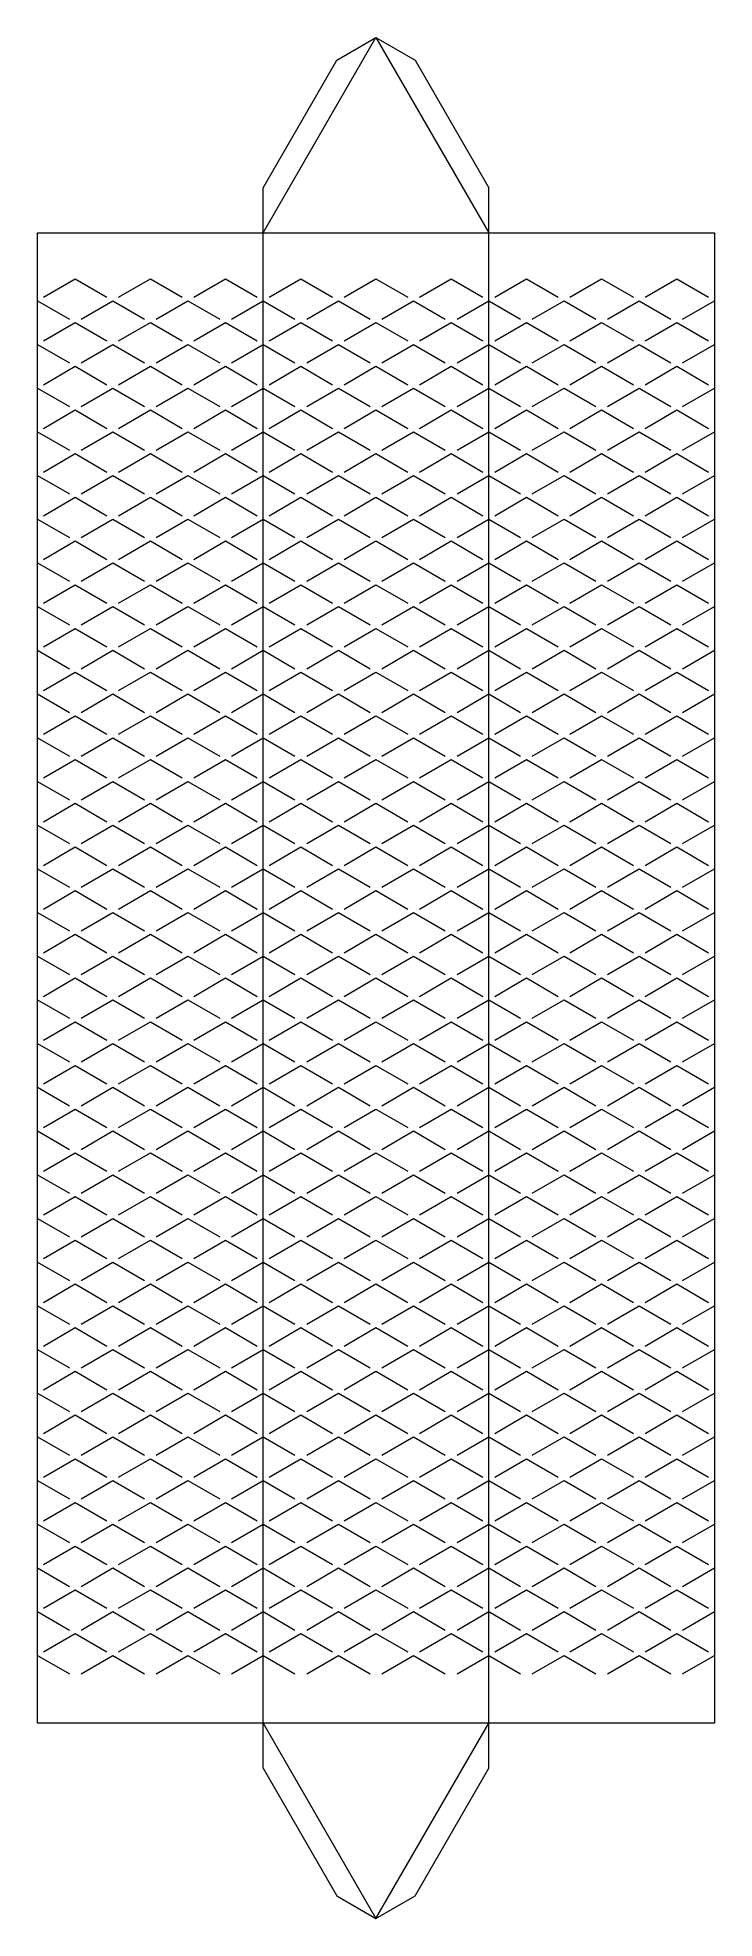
# Model space of a CAD drawing. Header units: metres. Extents: x 0 to 74, y 0 to 204.
import ezdxf

# ---------------------------------------------------------------- set-up
doc = ezdxf.new("R2010")
doc.units = ezdxf.units.M
doc.layers.add('TOP', color=1, linetype='Continuous', lineweight=0)

msp = doc.modelspace()

# ---------------------------------------------------------------- linework, layer by layer
at = {"layer": 'TOP'}
for p, q in [((24.5, 183.22), (36.75, 204.44)), ((32.51, 201.99), (36.75, 204.44)), ((36.75, 204.44), (40.99, 201.99)), ((36.75, 204.44), (49, 183.22)), ((24.5, 188.12), (32.51, 201.99)), ((40.99, 201.99), (49, 188.12)), ((24.5, 178.22), (24.5, 188.12)), ((49, 178.22), (49, 188.12)), ((24.5, 21.22), (24.5, 183.22)), ((49, 21.22), (49, 183.22)), ((0.64, 176.21), (4.08, 178.22)), ((4.08, 178.22), (7.53, 176.21)), ((8.8, 176.21), (12.25, 178.22)), ((12.25, 178.22), (15.7, 176.21)), ((16.97, 176.21), (20.42, 178.22)), ((20.42, 178.22), (23.86, 176.21)), ((25.14, 176.21), (28.58, 178.22)), ((28.58, 178.22), (32.03, 176.21)), ((33.3, 176.21), (36.75, 178.22)), ((36.75, 178.22), (40.2, 176.21)), ((41.47, 176.21), (44.92, 178.22)), ((44.92, 178.22), (48.36, 176.21)), ((49.64, 176.21), (53.08, 178.22)), ((53.08, 178.22), (56.53, 176.21)), ((57.8, 176.21), (61.25, 178.22)), ((61.25, 178.22), (64.7, 176.21)), ((65.97, 176.21), (69.42, 178.22)), ((69.42, 178.22), (72.86, 176.21)), ((0, 175.84), (3.45, 173.84)), ((4.72, 173.84), (8.17, 175.84)), ((8.17, 175.84), (11.61, 173.84)), ((12.89, 173.84), (16.33, 175.84)), ((16.33, 175.84), (19.78, 173.84)), ((21.05, 173.84), (24.5, 175.84)), ((24.5, 175.84), (27.95, 173.84)), ((29.22, 173.84), (32.67, 175.84)), ((32.67, 175.84), (36.11, 173.84)), ((37.39, 173.84), (40.83, 175.84)), ((40.83, 175.84), (44.28, 173.84)), ((45.55, 173.84), (49, 175.84)), ((49, 175.84), (52.45, 173.84)), ((53.72, 173.84), (57.17, 175.84)), ((57.17, 175.84), (60.61, 173.84)), ((61.89, 173.84), (65.33, 175.84)), ((65.33, 175.84), (68.78, 173.84)), ((70.05, 173.84), (73.5, 175.84)), ((0.64, 171.46), (4.08, 173.47)), ((4.08, 173.47), (7.53, 171.46)), ((8.8, 171.46), (12.25, 173.47)), ((12.25, 173.47), (15.7, 171.46)), ((16.97, 171.46), (20.42, 173.47)), ((20.42, 173.47), (23.86, 171.46)), ((25.14, 171.46), (28.58, 173.47)), ((28.58, 173.47), (32.03, 171.46)), ((33.3, 171.46), (36.75, 173.47)), ((36.75, 173.47), (40.2, 171.46)), ((41.47, 171.46), (44.92, 173.47)), ((44.92, 173.47), (48.36, 171.46)), ((49.64, 171.46), (53.08, 173.47)), ((53.08, 173.47), (56.53, 171.46)), ((57.8, 171.46), (61.25, 173.47)), ((61.25, 173.47), (64.7, 171.46)), ((65.97, 171.46), (69.42, 173.47)), ((69.42, 173.47), (72.86, 171.46)), ((0, 171.09), (3.45, 169.09)), ((4.72, 169.09), (8.17, 171.09)), ((8.17, 171.09), (11.61, 169.09)), ((12.89, 169.09), (16.33, 171.09)), ((16.33, 171.09), (19.78, 169.09)), ((21.05, 169.09), (24.5, 171.09)), ((24.5, 171.09), (27.95, 169.09)), ((29.22, 169.09), (32.67, 171.09)), ((32.67, 171.09), (36.11, 169.09)), ((37.39, 169.09), (40.83, 171.09)), ((40.83, 171.09), (44.28, 169.09)), ((45.55, 169.09), (49, 171.09)), ((49, 171.09), (52.45, 169.09)), ((53.72, 169.09), (57.17, 171.09)), ((57.17, 171.09), (60.61, 169.09)), ((61.89, 169.09), (65.33, 171.09)), ((65.33, 171.09), (68.78, 169.09)), ((70.05, 169.09), (73.5, 171.09)), ((0.64, 166.71), (4.08, 168.72)), ((4.08, 168.72), (7.53, 166.71)), ((8.8, 166.71), (12.25, 168.72)), ((12.25, 168.72), (15.7, 166.71)), ((16.97, 166.71), (20.42, 168.72)), ((20.42, 168.72), (23.86, 166.71)), ((25.14, 166.71), (28.58, 168.72)), ((28.58, 168.72), (32.03, 166.71)), ((33.3, 166.71), (36.75, 168.72)), ((36.75, 168.72), (40.2, 166.71)), ((41.47, 166.71), (44.92, 168.72)), ((44.92, 168.72), (48.36, 166.71)), ((49.64, 166.71), (53.08, 168.72)), ((53.08, 168.72), (56.53, 166.71)), ((57.8, 166.71), (61.25, 168.72)), ((61.25, 168.72), (64.7, 166.71)), ((65.97, 166.71), (69.42, 168.72)), ((69.42, 168.72), (72.86, 166.71)), ((0, 166.34), (3.45, 164.34)), ((4.72, 164.34), (8.17, 166.34)), ((8.17, 166.34), (11.61, 164.34)), ((12.89, 164.34), (16.33, 166.34)), ((16.33, 166.34), (19.78, 164.34)), ((21.05, 164.34), (24.5, 166.34)), ((24.5, 166.34), (27.95, 164.34)), ((29.22, 164.34), (32.67, 166.34)), ((32.67, 166.34), (36.11, 164.34)), ((37.39, 164.34), (40.83, 166.34)), ((40.83, 166.34), (44.28, 164.34)), ((45.55, 164.34), (49, 166.34)), ((49, 166.34), (52.45, 164.34)), ((53.72, 164.34), (57.17, 166.34)), ((57.17, 166.34), (60.61, 164.34)), ((61.89, 164.34), (65.33, 166.34)), ((65.33, 166.34), (68.78, 164.34)), ((70.05, 164.34), (73.5, 166.34)), ((0.64, 161.96), (4.08, 163.97)), ((4.08, 163.97), (7.53, 161.96)), ((8.8, 161.96), (12.25, 163.97)), ((12.25, 163.97), (15.7, 161.96)), ((16.97, 161.96), (20.42, 163.97)), ((20.42, 163.97), (23.86, 161.96)), ((25.14, 161.96), (28.58, 163.97)), ((28.58, 163.97), (32.03, 161.96)), ((33.3, 161.96), (36.75, 163.97)), ((36.75, 163.97), (40.2, 161.96)), ((41.47, 161.96), (44.92, 163.97)), ((44.92, 163.97), (48.36, 161.96)), ((49.64, 161.96), (53.08, 163.97)), ((53.08, 163.97), (56.53, 161.96)), ((57.8, 161.96), (61.25, 163.97)), ((61.25, 163.97), (64.7, 161.96)), ((65.97, 161.96), (69.42, 163.97)), ((69.42, 163.97), (72.86, 161.96)), ((0, 161.59), (3.45, 159.59)), ((4.72, 159.59), (8.17, 161.59)), ((8.17, 161.59), (11.61, 159.59)), ((12.89, 159.59), (16.33, 161.59)), ((16.33, 161.59), (19.78, 159.59)), ((21.05, 159.59), (24.5, 161.59)), ((24.5, 161.59), (27.95, 159.59)), ((29.22, 159.59), (32.67, 161.59)), ((32.67, 161.59), (36.11, 159.59)), ((37.39, 159.59), (40.83, 161.59)), ((40.83, 161.59), (44.28, 159.59)), ((45.55, 159.59), (49, 161.59)), ((49, 161.59), (52.45, 159.59)), ((53.72, 159.59), (57.17, 161.59)), ((57.17, 161.59), (60.61, 159.59)), ((61.89, 159.59), (65.33, 161.59)), ((65.33, 161.59), (68.78, 159.59)), ((70.05, 159.59), (73.5, 161.59)), ((0.64, 157.21), (4.08, 159.22)), ((4.08, 159.22), (7.53, 157.21)), ((8.8, 157.21), (12.25, 159.22)), ((12.25, 159.22), (15.7, 157.21)), ((16.97, 157.21), (20.42, 159.22)), ((20.42, 159.22), (23.86, 157.21)), ((25.14, 157.21), (28.58, 159.22)), ((28.58, 159.22), (32.03, 157.21)), ((33.3, 157.21), (36.75, 159.22)), ((36.75, 159.22), (40.2, 157.21)), ((41.47, 157.21), (44.92, 159.22)), ((44.92, 159.22), (48.36, 157.21)), ((49.64, 157.21), (53.08, 159.22)), ((53.08, 159.22), (56.53, 157.21)), ((57.8, 157.21), (61.25, 159.22)), ((61.25, 159.22), (64.7, 157.21)), ((65.97, 157.21), (69.42, 159.22)), ((69.42, 159.22), (72.86, 157.21)), ((0, 156.84), (3.45, 154.84)), ((4.72, 154.84), (8.17, 156.84)), ((8.17, 156.84), (11.61, 154.84)), ((12.89, 154.84), (16.33, 156.84)), ((16.33, 156.84), (19.78, 154.84)), ((21.05, 154.84), (24.5, 156.84)), ((24.5, 156.84), (27.95, 154.84)), ((29.22, 154.84), (32.67, 156.84)), ((32.67, 156.84), (36.11, 154.84)), ((37.39, 154.84), (40.83, 156.84)), ((40.83, 156.84), (44.28, 154.84)), ((45.55, 154.84), (49, 156.84)), ((49, 156.84), (52.45, 154.84)), ((53.72, 154.84), (57.17, 156.84)), ((57.17, 156.84), (60.61, 154.84)), ((61.89, 154.84), (65.33, 156.84)), ((65.33, 156.84), (68.78, 154.84)), ((70.05, 154.84), (73.5, 156.84)), ((0.64, 152.46), (4.08, 154.47)), ((4.08, 154.47), (7.53, 152.46)), ((8.8, 152.46), (12.25, 154.47)), ((12.25, 154.47), (15.7, 152.46)), ((16.97, 152.46), (20.42, 154.47)), ((20.42, 154.47), (23.86, 152.46)), ((25.14, 152.46), (28.58, 154.47)), ((28.58, 154.47), (32.03, 152.46)), ((33.3, 152.46), (36.75, 154.47)), ((36.75, 154.47), (40.2, 152.46)), ((41.47, 152.46), (44.92, 154.47)), ((44.92, 154.47), (48.36, 152.46)), ((49.64, 152.46), (53.08, 154.47)), ((53.08, 154.47), (56.53, 152.46)), ((57.8, 152.46), (61.25, 154.47)), ((61.25, 154.47), (64.7, 152.46)), ((65.97, 152.46), (69.42, 154.47)), ((69.42, 154.47), (72.86, 152.46)), ((0, 152.09), (3.45, 150.09)), ((4.72, 150.09), (8.17, 152.09)), ((8.17, 152.09), (11.61, 150.09)), ((12.89, 150.09), (16.33, 152.09)), ((16.33, 152.09), (19.78, 150.09)), ((21.05, 150.09), (24.5, 152.09)), ((24.5, 152.09), (27.95, 150.09)), ((29.22, 150.09), (32.67, 152.09)), ((32.67, 152.09), (36.11, 150.09)), ((37.39, 150.09), (40.83, 152.09)), ((40.83, 152.09), (44.28, 150.09)), ((45.55, 150.09), (49, 152.09)), ((49, 152.09), (52.45, 150.09)), ((53.72, 150.09), (57.17, 152.09)), ((57.17, 152.09), (60.61, 150.09)), ((61.89, 150.09), (65.33, 152.09)), ((65.33, 152.09), (68.78, 150.09)), ((70.05, 150.09), (73.5, 152.09)), ((0.64, 147.71), (4.08, 149.72)), ((4.08, 149.72), (7.53, 147.71)), ((8.8, 147.71), (12.25, 149.72)), ((12.25, 149.72), (15.7, 147.71)), ((16.97, 147.71), (20.42, 149.72)), ((20.42, 149.72), (23.86, 147.71)), ((25.14, 147.71), (28.58, 149.72)), ((28.58, 149.72), (32.03, 147.71)), ((33.3, 147.71), (36.75, 149.72)), ((36.75, 149.72), (40.2, 147.71)), ((41.47, 147.71), (44.92, 149.72)), ((44.92, 149.72), (48.36, 147.71)), ((49.64, 147.71), (53.08, 149.72)), ((53.08, 149.72), (56.53, 147.71)), ((57.8, 147.71), (61.25, 149.72)), ((61.25, 149.72), (64.7, 147.71)), ((65.97, 147.71), (69.42, 149.72)), ((69.42, 149.72), (72.86, 147.71)), ((0, 147.34), (3.45, 145.34)), ((4.72, 145.34), (8.17, 147.34)), ((8.17, 147.34), (11.61, 145.34)), ((12.89, 145.34), (16.33, 147.34)), ((16.33, 147.34), (19.78, 145.34)), ((21.05, 145.34), (24.5, 147.34)), ((24.5, 147.34), (27.95, 145.34)), ((29.22, 145.34), (32.67, 147.34)), ((32.67, 147.34), (36.11, 145.34)), ((37.39, 145.34), (40.83, 147.34)), ((40.83, 147.34), (44.28, 145.34)), ((45.55, 145.34), (49, 147.34)), ((49, 147.34), (52.45, 145.34)), ((53.72, 145.34), (57.17, 147.34)), ((57.17, 147.34), (60.61, 145.34)), ((61.89, 145.34), (65.33, 147.34)), ((65.33, 147.34), (68.78, 145.34)), ((70.05, 145.34), (73.5, 147.34)), ((0.64, 142.96), (4.08, 144.97)), ((4.08, 144.97), (7.53, 142.96)), ((8.8, 142.96), (12.25, 144.97)), ((12.25, 144.97), (15.7, 142.96)), ((16.97, 142.96), (20.42, 144.97)), ((20.42, 144.97), (23.86, 142.96)), ((25.14, 142.96), (28.58, 144.97)), ((28.58, 144.97), (32.03, 142.96)), ((33.3, 142.96), (36.75, 144.97)), ((36.75, 144.97), (40.2, 142.96)), ((41.47, 142.96), (44.92, 144.97)), ((44.92, 144.97), (48.36, 142.96)), ((49.64, 142.96), (53.08, 144.97)), ((53.08, 144.97), (56.53, 142.96)), ((57.8, 142.96), (61.25, 144.97)), ((61.25, 144.97), (64.7, 142.96)), ((65.97, 142.96), (69.42, 144.97)), ((69.42, 144.97), (72.86, 142.96)), ((0, 142.59), (3.45, 140.59)), ((4.72, 140.59), (8.17, 142.59)), ((8.17, 142.59), (11.61, 140.59)), ((12.89, 140.59), (16.33, 142.59)), ((16.33, 142.59), (19.78, 140.59)), ((21.05, 140.59), (24.5, 142.59)), ((24.5, 142.59), (27.95, 140.59)), ((29.22, 140.59), (32.67, 142.59)), ((32.67, 142.59), (36.11, 140.59)), ((37.39, 140.59), (40.83, 142.59)), ((40.83, 142.59), (44.28, 140.59)), ((45.55, 140.59), (49, 142.59)), ((49, 142.59), (52.45, 140.59)), ((53.72, 140.59), (57.17, 142.59)), ((57.17, 142.59), (60.61, 140.59)), ((61.89, 140.59), (65.33, 142.59)), ((65.33, 142.59), (68.78, 140.59)), ((70.05, 140.59), (73.5, 142.59)), ((0.64, 138.21), (4.08, 140.22)), ((4.08, 140.22), (7.53, 138.21)), ((8.8, 138.21), (12.25, 140.22)), ((12.25, 140.22), (15.7, 138.21)), ((16.97, 138.21), (20.42, 140.22)), ((20.42, 140.22), (23.86, 138.21)), ((25.14, 138.21), (28.58, 140.22)), ((28.58, 140.22), (32.03, 138.21)), ((33.3, 138.21), (36.75, 140.22)), ((36.75, 140.22), (40.2, 138.21)), ((41.47, 138.21), (44.92, 140.22)), ((44.92, 140.22), (48.36, 138.21)), ((49.64, 138.21), (53.08, 140.22)), ((53.08, 140.22), (56.53, 138.21)), ((57.8, 138.21), (61.25, 140.22)), ((61.25, 140.22), (64.7, 138.21)), ((65.97, 138.21), (69.42, 140.22)), ((69.42, 140.22), (72.86, 138.21)), ((0, 137.84), (3.45, 135.84)), ((4.72, 135.84), (8.17, 137.84)), ((8.17, 137.84), (11.61, 135.84)), ((12.89, 135.84), (16.33, 137.84)), ((16.33, 137.84), (19.78, 135.84)), ((21.05, 135.84), (24.5, 137.84)), ((24.5, 137.84), (27.95, 135.84)), ((29.22, 135.84), (32.67, 137.84)), ((32.67, 137.84), (36.11, 135.84)), ((37.39, 135.84), (40.83, 137.84)), ((40.83, 137.84), (44.28, 135.84)), ((45.55, 135.84), (49, 137.84)), ((49, 137.84), (52.45, 135.84)), ((53.72, 135.84), (57.17, 137.84)), ((57.17, 137.84), (60.61, 135.84)), ((61.89, 135.84), (65.33, 137.84)), ((65.33, 137.84), (68.78, 135.84)), ((70.05, 135.84), (73.5, 137.84)), ((0.64, 133.46), (4.08, 135.47)), ((4.08, 135.47), (7.53, 133.46)), ((8.8, 133.46), (12.25, 135.47)), ((12.25, 135.47), (15.7, 133.46)), ((16.97, 133.46), (20.42, 135.47)), ((20.42, 135.47), (23.86, 133.46)), ((25.14, 133.46), (28.58, 135.47)), ((28.58, 135.47), (32.03, 133.46)), ((33.3, 133.46), (36.75, 135.47)), ((36.75, 135.47), (40.2, 133.46)), ((41.47, 133.46), (44.92, 135.47)), ((44.92, 135.47), (48.36, 133.46)), ((49.64, 133.46), (53.08, 135.47)), ((53.08, 135.47), (56.53, 133.46)), ((57.8, 133.46), (61.25, 135.47)), ((61.25, 135.47), (64.7, 133.46)), ((65.97, 133.46), (69.42, 135.47)), ((69.42, 135.47), (72.86, 133.46)), ((0, 133.09), (3.45, 131.09)), ((4.72, 131.09), (8.17, 133.09)), ((8.17, 133.09), (11.61, 131.09)), ((12.89, 131.09), (16.33, 133.09)), ((16.33, 133.09), (19.78, 131.09)), ((21.05, 131.09), (24.5, 133.09)), ((24.5, 133.09), (27.95, 131.09)), ((29.22, 131.09), (32.67, 133.09)), ((32.67, 133.09), (36.11, 131.09)), ((37.39, 131.09), (40.83, 133.09)), ((40.83, 133.09), (44.28, 131.09)), ((45.55, 131.09), (49, 133.09)), ((49, 133.09), (52.45, 131.09)), ((53.72, 131.09), (57.17, 133.09)), ((57.17, 133.09), (60.61, 131.09)), ((61.89, 131.09), (65.33, 133.09)), ((65.33, 133.09), (68.78, 131.09)), ((70.05, 131.09), (73.5, 133.09)), ((0.64, 128.71), (4.08, 130.72)), ((4.08, 130.72), (7.53, 128.71)), ((8.8, 128.71), (12.25, 130.72)), ((12.25, 130.72), (15.7, 128.71)), ((16.97, 128.71), (20.42, 130.72)), ((20.42, 130.72), (23.86, 128.71)), ((25.14, 128.71), (28.58, 130.72)), ((28.58, 130.72), (32.03, 128.71)), ((33.3, 128.71), (36.75, 130.72)), ((36.75, 130.72), (40.2, 128.71)), ((41.47, 128.71), (44.92, 130.72)), ((44.92, 130.72), (48.36, 128.71)), ((49.64, 128.71), (53.08, 130.72)), ((53.08, 130.72), (56.53, 128.71)), ((57.8, 128.71), (61.25, 130.72)), ((61.25, 130.72), (64.7, 128.71)), ((65.97, 128.71), (69.42, 130.72)), ((69.42, 130.72), (72.86, 128.71)), ((0, 128.34), (3.45, 126.34)), ((4.72, 126.34), (8.17, 128.34)), ((8.17, 128.34), (11.61, 126.34)), ((12.89, 126.34), (16.33, 128.34)), ((16.33, 128.34), (19.78, 126.34)), ((21.05, 126.34), (24.5, 128.34)), ((24.5, 128.34), (27.95, 126.34)), ((29.22, 126.34), (32.67, 128.34)), ((32.67, 128.34), (36.11, 126.34)), ((37.39, 126.34), (40.83, 128.34)), ((40.83, 128.34), (44.28, 126.34)), ((45.55, 126.34), (49, 128.34)), ((49, 128.34), (52.45, 126.34)), ((53.72, 126.34), (57.17, 128.34)), ((57.17, 128.34), (60.61, 126.34)), ((61.89, 126.34), (65.33, 128.34)), ((65.33, 128.34), (68.78, 126.34)), ((70.05, 126.34), (73.5, 128.34)), ((0.64, 123.96), (4.08, 125.97)), ((4.08, 125.97), (7.53, 123.96)), ((8.8, 123.96), (12.25, 125.97)), ((12.25, 125.97), (15.7, 123.96)), ((16.97, 123.96), (20.42, 125.97)), ((20.42, 125.97), (23.86, 123.96)), ((25.14, 123.96), (28.58, 125.97)), ((28.58, 125.97), (32.03, 123.96)), ((33.3, 123.96), (36.75, 125.97)), ((36.75, 125.97), (40.2, 123.96)), ((41.47, 123.96), (44.92, 125.97)), ((44.92, 125.97), (48.36, 123.96)), ((49.64, 123.96), (53.08, 125.97)), ((53.08, 125.97), (56.53, 123.96)), ((57.8, 123.96), (61.25, 125.97)), ((61.25, 125.97), (64.7, 123.96)), ((65.97, 123.96), (69.42, 125.97)), ((69.42, 125.97), (72.86, 123.96)), ((0, 123.59), (3.45, 121.59)), ((4.72, 121.59), (8.17, 123.59)), ((8.17, 123.59), (11.61, 121.59)), ((12.89, 121.59), (16.33, 123.59)), ((16.33, 123.59), (19.78, 121.59)), ((21.05, 121.59), (24.5, 123.59)), ((24.5, 123.59), (27.95, 121.59)), ((29.22, 121.59), (32.67, 123.59)), ((32.67, 123.59), (36.11, 121.59)), ((37.39, 121.59), (40.83, 123.59)), ((40.83, 123.59), (44.28, 121.59)), ((45.55, 121.59), (49, 123.59)), ((49, 123.59), (52.45, 121.59)), ((53.72, 121.59), (57.17, 123.59)), ((57.17, 123.59), (60.61, 121.59)), ((61.89, 121.59), (65.33, 123.59)), ((65.33, 123.59), (68.78, 121.59)), ((70.05, 121.59), (73.5, 123.59)), ((0.64, 119.21), (4.08, 121.22)), ((4.08, 121.22), (7.53, 119.21)), ((8.8, 119.21), (12.25, 121.22)), ((12.25, 121.22), (15.7, 119.21)), ((16.97, 119.21), (20.42, 121.22)), ((20.42, 121.22), (23.86, 119.21)), ((25.14, 119.21), (28.58, 121.22)), ((28.58, 121.22), (32.03, 119.21)), ((33.3, 119.21), (36.75, 121.22)), ((36.75, 121.22), (40.2, 119.21)), ((41.47, 119.21), (44.92, 121.22)), ((44.92, 121.22), (48.36, 119.21)), ((49.64, 119.21), (53.08, 121.22)), ((53.08, 121.22), (56.53, 119.21)), ((57.8, 119.21), (61.25, 121.22)), ((61.25, 121.22), (64.7, 119.21)), ((65.97, 119.21), (69.42, 121.22)), ((69.42, 121.22), (72.86, 119.21)), ((0, 118.84), (3.45, 116.84)), ((4.72, 116.84), (8.17, 118.84)), ((8.17, 118.84), (11.61, 116.84)), ((12.89, 116.84), (16.33, 118.84)), ((16.33, 118.84), (19.78, 116.84)), ((21.05, 116.84), (24.5, 118.84)), ((24.5, 118.84), (27.95, 116.84)), ((29.22, 116.84), (32.67, 118.84)), ((32.67, 118.84), (36.11, 116.84)), ((37.39, 116.84), (40.83, 118.84)), ((40.83, 118.84), (44.28, 116.84)), ((45.55, 116.84), (49, 118.84)), ((49, 118.84), (52.45, 116.84)), ((53.72, 116.84), (57.17, 118.84)), ((57.17, 118.84), (60.61, 116.84)), ((61.89, 116.84), (65.33, 118.84)), ((65.33, 118.84), (68.78, 116.84)), ((70.05, 116.84), (73.5, 118.84)), ((0.64, 114.46), (4.08, 116.47)), ((4.08, 116.47), (7.53, 114.46)), ((8.8, 114.46), (12.25, 116.47)), ((12.25, 116.47), (15.7, 114.46)), ((16.97, 114.46), (20.42, 116.47)), ((20.42, 116.47), (23.86, 114.46)), ((25.14, 114.46), (28.58, 116.47)), ((28.58, 116.47), (32.03, 114.46)), ((33.3, 114.46), (36.75, 116.47)), ((36.75, 116.47), (40.2, 114.46)), ((41.47, 114.46), (44.92, 116.47)), ((44.92, 116.47), (48.36, 114.46)), ((49.64, 114.46), (53.08, 116.47)), ((53.08, 116.47), (56.53, 114.46)), ((57.8, 114.46), (61.25, 116.47)), ((61.25, 116.47), (64.7, 114.46)), ((65.97, 114.46), (69.42, 116.47)), ((69.42, 116.47), (72.86, 114.46)), ((0, 114.09), (3.45, 112.09)), ((4.72, 112.09), (8.17, 114.09)), ((8.17, 114.09), (11.61, 112.09)), ((12.89, 112.09), (16.33, 114.09)), ((16.33, 114.09), (19.78, 112.09)), ((21.05, 112.09), (24.5, 114.09)), ((24.5, 114.09), (27.95, 112.09)), ((29.22, 112.09), (32.67, 114.09)), ((32.67, 114.09), (36.11, 112.09)), ((37.39, 112.09), (40.83, 114.09)), ((40.83, 114.09), (44.28, 112.09)), ((45.55, 112.09), (49, 114.09)), ((49, 114.09), (52.45, 112.09)), ((53.72, 112.09), (57.17, 114.09)), ((57.17, 114.09), (60.61, 112.09)), ((61.89, 112.09), (65.33, 114.09)), ((65.33, 114.09), (68.78, 112.09)), ((70.05, 112.09), (73.5, 114.09)), ((0.64, 109.71), (4.08, 111.72)), ((4.08, 111.72), (7.53, 109.71)), ((8.8, 109.71), (12.25, 111.72)), ((12.25, 111.72), (15.7, 109.71)), ((16.97, 109.71), (20.42, 111.72)), ((20.42, 111.72), (23.86, 109.71)), ((25.14, 109.71), (28.58, 111.72)), ((28.58, 111.72), (32.03, 109.71)), ((33.3, 109.71), (36.75, 111.72)), ((36.75, 111.72), (40.2, 109.71)), ((41.47, 109.71), (44.92, 111.72)), ((44.92, 111.72), (48.36, 109.71)), ((49.64, 109.71), (53.08, 111.72)), ((53.08, 111.72), (56.53, 109.71)), ((57.8, 109.71), (61.25, 111.72)), ((61.25, 111.72), (64.7, 109.71)), ((65.97, 109.71), (69.42, 111.72)), ((69.42, 111.72), (72.86, 109.71)), ((0, 109.34), (3.45, 107.34)), ((4.72, 107.34), (8.17, 109.34)), ((8.17, 109.34), (11.61, 107.34)), ((12.89, 107.34), (16.33, 109.34)), ((16.33, 109.34), (19.78, 107.34)), ((21.05, 107.34), (24.5, 109.34)), ((24.5, 109.34), (27.95, 107.34)), ((29.22, 107.34), (32.67, 109.34)), ((32.67, 109.34), (36.11, 107.34)), ((37.39, 107.34), (40.83, 109.34)), ((40.83, 109.34), (44.28, 107.34)), ((45.55, 107.34), (49, 109.34)), ((49, 109.34), (52.45, 107.34)), ((53.72, 107.34), (57.17, 109.34)), ((57.17, 109.34), (60.61, 107.34)), ((61.89, 107.34), (65.33, 109.34)), ((65.33, 109.34), (68.78, 107.34)), ((70.05, 107.34), (73.5, 109.34)), ((0.64, 104.96), (4.08, 106.97)), ((4.08, 106.97), (7.53, 104.96)), ((8.8, 104.96), (12.25, 106.97)), ((12.25, 106.97), (15.7, 104.96)), ((16.97, 104.96), (20.42, 106.97)), ((20.42, 106.97), (23.86, 104.96)), ((25.14, 104.96), (28.58, 106.97)), ((28.58, 106.97), (32.03, 104.96)), ((33.3, 104.96), (36.75, 106.97)), ((36.75, 106.97), (40.2, 104.96)), ((41.47, 104.96), (44.92, 106.97)), ((44.92, 106.97), (48.36, 104.96)), ((49.64, 104.96), (53.08, 106.97)), ((53.08, 106.97), (56.53, 104.96)), ((57.8, 104.96), (61.25, 106.97)), ((61.25, 106.97), (64.7, 104.96)), ((65.97, 104.96), (69.42, 106.97)), ((69.42, 106.97), (72.86, 104.96)), ((0, 104.59), (3.45, 102.59)), ((4.72, 102.59), (8.17, 104.59)), ((8.17, 104.59), (11.61, 102.59)), ((12.89, 102.59), (16.33, 104.59)), ((16.33, 104.59), (19.78, 102.59)), ((21.05, 102.59), (24.5, 104.59)), ((24.5, 104.59), (27.95, 102.59)), ((29.22, 102.59), (32.67, 104.59)), ((32.67, 104.59), (36.11, 102.59)), ((37.39, 102.59), (40.83, 104.59)), ((40.83, 104.59), (44.28, 102.59)), ((45.55, 102.59), (49, 104.59)), ((49, 104.59), (52.45, 102.59)), ((53.72, 102.59), (57.17, 104.59)), ((57.17, 104.59), (60.61, 102.59)), ((61.89, 102.59), (65.33, 104.59)), ((65.33, 104.59), (68.78, 102.59)), ((70.05, 102.59), (73.5, 104.59)), ((0.64, 100.21), (4.08, 102.22)), ((4.08, 102.22), (7.53, 100.21)), ((8.8, 100.21), (12.25, 102.22)), ((12.25, 102.22), (15.7, 100.21)), ((16.97, 100.21), (20.42, 102.22)), ((20.42, 102.22), (23.86, 100.21)), ((25.14, 100.21), (28.58, 102.22)), ((28.58, 102.22), (32.03, 100.21)), ((33.3, 100.21), (36.75, 102.22)), ((36.75, 102.22), (40.2, 100.21)), ((41.47, 100.21), (44.92, 102.22)), ((44.92, 102.22), (48.36, 100.21)), ((49.64, 100.21), (53.08, 102.22)), ((53.08, 102.22), (56.53, 100.21)), ((57.8, 100.21), (61.25, 102.22)), ((61.25, 102.22), (64.7, 100.21)), ((65.97, 100.21), (69.42, 102.22)), ((69.42, 102.22), (72.86, 100.21)), ((0, 99.84), (3.45, 97.84)), ((4.72, 97.84), (8.17, 99.84)), ((8.17, 99.84), (11.61, 97.84)), ((12.89, 97.84), (16.33, 99.84)), ((16.33, 99.84), (19.78, 97.84)), ((21.05, 97.84), (24.5, 99.84)), ((24.5, 99.84), (27.95, 97.84)), ((29.22, 97.84), (32.67, 99.84)), ((32.67, 99.84), (36.11, 97.84)), ((37.39, 97.84), (40.83, 99.84)), ((40.83, 99.84), (44.28, 97.84)), ((45.55, 97.84), (49, 99.84)), ((49, 99.84), (52.45, 97.84)), ((53.72, 97.84), (57.17, 99.84)), ((57.17, 99.84), (60.61, 97.84)), ((61.89, 97.84), (65.33, 99.84)), ((65.33, 99.84), (68.78, 97.84)), ((70.05, 97.84), (73.5, 99.84)), ((0.64, 95.46), (4.08, 97.47)), ((4.08, 97.47), (7.53, 95.46)), ((8.8, 95.46), (12.25, 97.47)), ((12.25, 97.47), (15.7, 95.46)), ((16.97, 95.46), (20.42, 97.47)), ((20.42, 97.47), (23.86, 95.46)), ((25.14, 95.46), (28.58, 97.47)), ((28.58, 97.47), (32.03, 95.46)), ((33.3, 95.46), (36.75, 97.47)), ((36.75, 97.47), (40.2, 95.46)), ((41.47, 95.46), (44.92, 97.47)), ((44.92, 97.47), (48.36, 95.46)), ((49.64, 95.46), (53.08, 97.47)), ((53.08, 97.47), (56.53, 95.46)), ((57.8, 95.46), (61.25, 97.47)), ((61.25, 97.47), (64.7, 95.46)), ((65.97, 95.46), (69.42, 97.47)), ((69.42, 97.47), (72.86, 95.46)), ((0, 95.09), (3.45, 93.09)), ((4.72, 93.09), (8.17, 95.09)), ((8.17, 95.09), (11.61, 93.09)), ((12.89, 93.09), (16.33, 95.09)), ((16.33, 95.09), (19.78, 93.09)), ((21.05, 93.09), (24.5, 95.09)), ((24.5, 95.09), (27.95, 93.09)), ((29.22, 93.09), (32.67, 95.09)), ((32.67, 95.09), (36.11, 93.09)), ((37.39, 93.09), (40.83, 95.09)), ((40.83, 95.09), (44.28, 93.09)), ((45.55, 93.09), (49, 95.09)), ((49, 95.09), (52.45, 93.09)), ((53.72, 93.09), (57.17, 95.09)), ((57.17, 95.09), (60.61, 93.09)), ((61.89, 93.09), (65.33, 95.09)), ((65.33, 95.09), (68.78, 93.09)), ((70.05, 93.09), (73.5, 95.09)), ((0.64, 90.71), (4.08, 92.72)), ((4.08, 92.72), (7.53, 90.71)), ((8.8, 90.71), (12.25, 92.72)), ((12.25, 92.72), (15.7, 90.71)), ((16.97, 90.71), (20.42, 92.72)), ((20.42, 92.72), (23.86, 90.71)), ((25.14, 90.71), (28.58, 92.72)), ((28.58, 92.72), (32.03, 90.71)), ((33.3, 90.71), (36.75, 92.72)), ((36.75, 92.72), (40.2, 90.71)), ((41.47, 90.71), (44.92, 92.72)), ((44.92, 92.72), (48.36, 90.71)), ((49.64, 90.71), (53.08, 92.72)), ((53.08, 92.72), (56.53, 90.71)), ((57.8, 90.71), (61.25, 92.72)), ((61.25, 92.72), (64.7, 90.71)), ((65.97, 90.71), (69.42, 92.72)), ((69.42, 92.72), (72.86, 90.71)), ((0, 90.34), (3.45, 88.34)), ((4.72, 88.34), (8.17, 90.34)), ((8.17, 90.34), (11.61, 88.34)), ((12.89, 88.34), (16.33, 90.34)), ((16.33, 90.34), (19.78, 88.34)), ((21.05, 88.34), (24.5, 90.34)), ((24.5, 90.34), (27.95, 88.34)), ((29.22, 88.34), (32.67, 90.34)), ((32.67, 90.34), (36.11, 88.34)), ((37.39, 88.34), (40.83, 90.34)), ((40.83, 90.34), (44.28, 88.34)), ((45.55, 88.34), (49, 90.34)), ((49, 90.34), (52.45, 88.34)), ((53.72, 88.34), (57.17, 90.34)), ((57.17, 90.34), (60.61, 88.34)), ((61.89, 88.34), (65.33, 90.34)), ((65.33, 90.34), (68.78, 88.34)), ((70.05, 88.34), (73.5, 90.34)), ((0.64, 85.96), (4.08, 87.97)), ((4.08, 87.97), (7.53, 85.96)), ((8.8, 85.96), (12.25, 87.97)), ((12.25, 87.97), (15.7, 85.96)), ((16.97, 85.96), (20.42, 87.97)), ((20.42, 87.97), (23.86, 85.96)), ((25.14, 85.96), (28.58, 87.97)), ((28.58, 87.97), (32.03, 85.96)), ((33.3, 85.96), (36.75, 87.97)), ((36.75, 87.97), (40.2, 85.96)), ((41.47, 85.96), (44.92, 87.97)), ((44.92, 87.97), (48.36, 85.96)), ((49.64, 85.96), (53.08, 87.97)), ((53.08, 87.97), (56.53, 85.96)), ((57.8, 85.96), (61.25, 87.97)), ((61.25, 87.97), (64.7, 85.96)), ((65.97, 85.96), (69.42, 87.97)), ((69.42, 87.97), (72.86, 85.96)), ((0, 85.59), (3.45, 83.59)), ((4.72, 83.59), (8.17, 85.59)), ((8.17, 85.59), (11.61, 83.59)), ((12.89, 83.59), (16.33, 85.59)), ((16.33, 85.59), (19.78, 83.59)), ((21.05, 83.59), (24.5, 85.59)), ((24.5, 85.59), (27.95, 83.59)), ((29.22, 83.59), (32.67, 85.59)), ((32.67, 85.59), (36.11, 83.59)), ((37.39, 83.59), (40.83, 85.59)), ((40.83, 85.59), (44.28, 83.59)), ((45.55, 83.59), (49, 85.59)), ((49, 85.59), (52.45, 83.59)), ((53.72, 83.59), (57.17, 85.59)), ((57.17, 85.59), (60.61, 83.59)), ((61.89, 83.59), (65.33, 85.59)), ((65.33, 85.59), (68.78, 83.59)), ((70.05, 83.59), (73.5, 85.59)), ((0.64, 81.21), (4.08, 83.22)), ((4.08, 83.22), (7.53, 81.21)), ((8.8, 81.21), (12.25, 83.22)), ((12.25, 83.22), (15.7, 81.21)), ((16.97, 81.21), (20.42, 83.22)), ((20.42, 83.22), (23.86, 81.21)), ((25.14, 81.21), (28.58, 83.22)), ((28.58, 83.22), (32.03, 81.21)), ((33.3, 81.21), (36.75, 83.22)), ((36.75, 83.22), (40.2, 81.21)), ((41.47, 81.21), (44.92, 83.22)), ((44.92, 83.22), (48.36, 81.21)), ((49.64, 81.21), (53.08, 83.22)), ((53.08, 83.22), (56.53, 81.21)), ((57.8, 81.21), (61.25, 83.22)), ((61.25, 83.22), (64.7, 81.21)), ((65.97, 81.21), (69.42, 83.22)), ((69.42, 83.22), (72.86, 81.21)), ((0, 80.84), (3.45, 78.84)), ((4.72, 78.84), (8.17, 80.84)), ((8.17, 80.84), (11.61, 78.84)), ((12.89, 78.84), (16.33, 80.84)), ((16.33, 80.84), (19.78, 78.84)), ((21.05, 78.84), (24.5, 80.84)), ((24.5, 80.84), (27.95, 78.84)), ((29.22, 78.84), (32.67, 80.84)), ((32.67, 80.84), (36.11, 78.84)), ((37.39, 78.84), (40.83, 80.84)), ((40.83, 80.84), (44.28, 78.84)), ((45.55, 78.84), (49, 80.84)), ((49, 80.84), (52.45, 78.84)), ((53.72, 78.84), (57.17, 80.84)), ((57.17, 80.84), (60.61, 78.84)), ((61.89, 78.84), (65.33, 80.84)), ((65.33, 80.84), (68.78, 78.84)), ((70.05, 78.84), (73.5, 80.84)), ((0.64, 76.46), (4.08, 78.47)), ((4.08, 78.47), (7.53, 76.46)), ((8.8, 76.46), (12.25, 78.47)), ((12.25, 78.47), (15.7, 76.46)), ((16.97, 76.46), (20.42, 78.47)), ((20.42, 78.47), (23.86, 76.46)), ((25.14, 76.46), (28.58, 78.47)), ((28.58, 78.47), (32.03, 76.46)), ((33.3, 76.46), (36.75, 78.47)), ((36.75, 78.47), (40.2, 76.46)), ((41.47, 76.46), (44.92, 78.47)), ((44.92, 78.47), (48.36, 76.46)), ((49.64, 76.46), (53.08, 78.47)), ((53.08, 78.47), (56.53, 76.46)), ((57.8, 76.46), (61.25, 78.47)), ((61.25, 78.47), (64.7, 76.46)), ((65.97, 76.46), (69.42, 78.47)), ((69.42, 78.47), (72.86, 76.46)), ((0, 76.09), (3.45, 74.09)), ((4.72, 74.09), (8.17, 76.09)), ((8.17, 76.09), (11.61, 74.09)), ((12.89, 74.09), (16.33, 76.09)), ((16.33, 76.09), (19.78, 74.09)), ((21.05, 74.09), (24.5, 76.09)), ((24.5, 76.09), (27.95, 74.09)), ((29.22, 74.09), (32.67, 76.09)), ((32.67, 76.09), (36.11, 74.09)), ((37.39, 74.09), (40.83, 76.09)), ((40.83, 76.09), (44.28, 74.09)), ((45.55, 74.09), (49, 76.09)), ((49, 76.09), (52.45, 74.09)), ((53.72, 74.09), (57.17, 76.09)), ((57.17, 76.09), (60.61, 74.09)), ((61.89, 74.09), (65.33, 76.09)), ((65.33, 76.09), (68.78, 74.09)), ((70.05, 74.09), (73.5, 76.09)), ((0.64, 71.71), (4.08, 73.72)), ((4.08, 73.72), (7.53, 71.71)), ((8.8, 71.71), (12.25, 73.72)), ((12.25, 73.72), (15.7, 71.71)), ((16.97, 71.71), (20.42, 73.72)), ((20.42, 73.72), (23.86, 71.71)), ((25.14, 71.71), (28.58, 73.72)), ((28.58, 73.72), (32.03, 71.71)), ((33.3, 71.71), (36.75, 73.72)), ((36.75, 73.72), (40.2, 71.71)), ((41.47, 71.71), (44.92, 73.72)), ((44.92, 73.72), (48.36, 71.71)), ((49.64, 71.71), (53.08, 73.72)), ((53.08, 73.72), (56.53, 71.71)), ((57.8, 71.71), (61.25, 73.72)), ((61.25, 73.72), (64.7, 71.71)), ((65.97, 71.71), (69.42, 73.72)), ((69.42, 73.72), (72.86, 71.71)), ((0, 71.34), (3.45, 69.34)), ((4.72, 69.34), (8.17, 71.34)), ((8.17, 71.34), (11.61, 69.34)), ((12.89, 69.34), (16.33, 71.34)), ((16.33, 71.34), (19.78, 69.34)), ((21.05, 69.34), (24.5, 71.34)), ((24.5, 71.34), (27.95, 69.34)), ((29.22, 69.34), (32.67, 71.34)), ((32.67, 71.34), (36.11, 69.34)), ((37.39, 69.34), (40.83, 71.34)), ((40.83, 71.34), (44.28, 69.34)), ((45.55, 69.34), (49, 71.34)), ((49, 71.34), (52.45, 69.34)), ((53.72, 69.34), (57.17, 71.34)), ((57.17, 71.34), (60.61, 69.34)), ((61.89, 69.34), (65.33, 71.34)), ((65.33, 71.34), (68.78, 69.34)), ((70.05, 69.34), (73.5, 71.34)), ((0.64, 66.96), (4.08, 68.97)), ((4.08, 68.97), (7.53, 66.96)), ((8.8, 66.96), (12.25, 68.97)), ((12.25, 68.97), (15.7, 66.96)), ((16.97, 66.96), (20.42, 68.97)), ((20.42, 68.97), (23.86, 66.96)), ((25.14, 66.96), (28.58, 68.97)), ((28.58, 68.97), (32.03, 66.96)), ((33.3, 66.96), (36.75, 68.97)), ((36.75, 68.97), (40.2, 66.96)), ((41.47, 66.96), (44.92, 68.97)), ((44.92, 68.97), (48.36, 66.96)), ((49.64, 66.96), (53.08, 68.97)), ((53.08, 68.97), (56.53, 66.96)), ((57.8, 66.96), (61.25, 68.97)), ((61.25, 68.97), (64.7, 66.96)), ((65.97, 66.96), (69.42, 68.97)), ((69.42, 68.97), (72.86, 66.96)), ((0, 66.59), (3.45, 64.59)), ((4.72, 64.59), (8.17, 66.59)), ((8.17, 66.59), (11.61, 64.59)), ((12.89, 64.59), (16.33, 66.59)), ((16.33, 66.59), (19.78, 64.59)), ((21.05, 64.59), (24.5, 66.59)), ((24.5, 66.59), (27.95, 64.59)), ((29.22, 64.59), (32.67, 66.59)), ((32.67, 66.59), (36.11, 64.59)), ((37.39, 64.59), (40.83, 66.59)), ((40.83, 66.59), (44.28, 64.59)), ((45.55, 64.59), (49, 66.59)), ((49, 66.59), (52.45, 64.59)), ((53.72, 64.59), (57.17, 66.59)), ((57.17, 66.59), (60.61, 64.59)), ((61.89, 64.59), (65.33, 66.59)), ((65.33, 66.59), (68.78, 64.59)), ((70.05, 64.59), (73.5, 66.59)), ((0.64, 62.21), (4.08, 64.22)), ((4.08, 64.22), (7.53, 62.21)), ((8.8, 62.21), (12.25, 64.22)), ((12.25, 64.22), (15.7, 62.21)), ((16.97, 62.21), (20.42, 64.22)), ((20.42, 64.22), (23.86, 62.21)), ((25.14, 62.21), (28.58, 64.22)), ((28.58, 64.22), (32.03, 62.21)), ((33.3, 62.21), (36.75, 64.22)), ((36.75, 64.22), (40.2, 62.21)), ((41.47, 62.21), (44.92, 64.22)), ((44.92, 64.22), (48.36, 62.21)), ((49.64, 62.21), (53.08, 64.22)), ((53.08, 64.22), (56.53, 62.21)), ((57.8, 62.21), (61.25, 64.22)), ((61.25, 64.22), (64.7, 62.21)), ((65.97, 62.21), (69.42, 64.22)), ((69.42, 64.22), (72.86, 62.21)), ((0, 61.84), (3.45, 59.84)), ((4.72, 59.84), (8.17, 61.84)), ((8.17, 61.84), (11.61, 59.84)), ((12.89, 59.84), (16.33, 61.84)), ((16.33, 61.84), (19.78, 59.84)), ((21.05, 59.84), (24.5, 61.84)), ((24.5, 61.84), (27.95, 59.84)), ((29.22, 59.84), (32.67, 61.84)), ((32.67, 61.84), (36.11, 59.84)), ((37.39, 59.84), (40.83, 61.84)), ((40.83, 61.84), (44.28, 59.84)), ((45.55, 59.84), (49, 61.84)), ((49, 61.84), (52.45, 59.84)), ((53.72, 59.84), (57.17, 61.84)), ((57.17, 61.84), (60.61, 59.84)), ((61.89, 59.84), (65.33, 61.84)), ((65.33, 61.84), (68.78, 59.84)), ((70.05, 59.84), (73.5, 61.84)), ((0.64, 57.46), (4.08, 59.47)), ((4.08, 59.47), (7.53, 57.46)), ((8.8, 57.46), (12.25, 59.47)), ((12.25, 59.47), (15.7, 57.46)), ((16.97, 57.46), (20.42, 59.47)), ((20.42, 59.47), (23.86, 57.46)), ((25.14, 57.46), (28.58, 59.47)), ((28.58, 59.47), (32.03, 57.46)), ((33.3, 57.46), (36.75, 59.47)), ((36.75, 59.47), (40.2, 57.46)), ((41.47, 57.46), (44.92, 59.47)), ((44.92, 59.47), (48.36, 57.46)), ((49.64, 57.46), (53.08, 59.47)), ((53.08, 59.47), (56.53, 57.46)), ((57.8, 57.46), (61.25, 59.47)), ((61.25, 59.47), (64.7, 57.46)), ((65.97, 57.46), (69.42, 59.47)), ((69.42, 59.47), (72.86, 57.46)), ((0, 57.09), (3.45, 55.09)), ((4.72, 55.09), (8.17, 57.09)), ((8.17, 57.09), (11.61, 55.09)), ((12.89, 55.09), (16.33, 57.09)), ((16.33, 57.09), (19.78, 55.09)), ((21.05, 55.09), (24.5, 57.09)), ((24.5, 57.09), (27.95, 55.09)), ((29.22, 55.09), (32.67, 57.09)), ((32.67, 57.09), (36.11, 55.09)), ((37.39, 55.09), (40.83, 57.09)), ((40.83, 57.09), (44.28, 55.09)), ((45.55, 55.09), (49, 57.09)), ((49, 57.09), (52.45, 55.09)), ((53.72, 55.09), (57.17, 57.09)), ((57.17, 57.09), (60.61, 55.09)), ((61.89, 55.09), (65.33, 57.09)), ((65.33, 57.09), (68.78, 55.09)), ((70.05, 55.09), (73.5, 57.09)), ((0.64, 52.71), (4.08, 54.72)), ((4.08, 54.72), (7.53, 52.71)), ((8.8, 52.71), (12.25, 54.72)), ((12.25, 54.72), (15.7, 52.71)), ((16.97, 52.71), (20.42, 54.72)), ((20.42, 54.72), (23.86, 52.71)), ((25.14, 52.71), (28.58, 54.72)), ((28.58, 54.72), (32.03, 52.71)), ((33.3, 52.71), (36.75, 54.72)), ((36.75, 54.72), (40.2, 52.71)), ((41.47, 52.71), (44.92, 54.72)), ((44.92, 54.72), (48.36, 52.71)), ((49.64, 52.71), (53.08, 54.72)), ((53.08, 54.72), (56.53, 52.71)), ((57.8, 52.71), (61.25, 54.72)), ((61.25, 54.72), (64.7, 52.71)), ((65.97, 52.71), (69.42, 54.72)), ((69.42, 54.72), (72.86, 52.71)), ((0, 52.34), (3.45, 50.34)), ((4.72, 50.34), (8.17, 52.34)), ((8.17, 52.34), (11.61, 50.34)), ((12.89, 50.34), (16.33, 52.34)), ((16.33, 52.34), (19.78, 50.34)), ((21.05, 50.34), (24.5, 52.34)), ((24.5, 52.34), (27.95, 50.34)), ((29.22, 50.34), (32.67, 52.34)), ((32.67, 52.34), (36.11, 50.34)), ((37.39, 50.34), (40.83, 52.34)), ((40.83, 52.34), (44.28, 50.34)), ((45.55, 50.34), (49, 52.34)), ((49, 52.34), (52.45, 50.34)), ((53.72, 50.34), (57.17, 52.34)), ((57.17, 52.34), (60.61, 50.34)), ((61.89, 50.34), (65.33, 52.34)), ((65.33, 52.34), (68.78, 50.34)), ((70.05, 50.34), (73.5, 52.34)), ((0.64, 47.96), (4.08, 49.97)), ((4.08, 49.97), (7.53, 47.96)), ((8.8, 47.96), (12.25, 49.97)), ((12.25, 49.97), (15.7, 47.96)), ((16.97, 47.96), (20.42, 49.97)), ((20.42, 49.97), (23.86, 47.96)), ((25.14, 47.96), (28.58, 49.97)), ((28.58, 49.97), (32.03, 47.96)), ((33.3, 47.96), (36.75, 49.97)), ((36.75, 49.97), (40.2, 47.96)), ((41.47, 47.96), (44.92, 49.97)), ((44.92, 49.97), (48.36, 47.96)), ((49.64, 47.96), (53.08, 49.97)), ((53.08, 49.97), (56.53, 47.96)), ((57.8, 47.96), (61.25, 49.97)), ((61.25, 49.97), (64.7, 47.96)), ((65.97, 47.96), (69.42, 49.97)), ((69.42, 49.97), (72.86, 47.96)), ((0, 47.59), (3.45, 45.59)), ((4.72, 45.59), (8.17, 47.59)), ((8.17, 47.59), (11.61, 45.59)), ((12.89, 45.59), (16.33, 47.59)), ((16.33, 47.59), (19.78, 45.59)), ((21.05, 45.59), (24.5, 47.59)), ((24.5, 47.59), (27.95, 45.59)), ((29.22, 45.59), (32.67, 47.59)), ((32.67, 47.59), (36.11, 45.59)), ((37.39, 45.59), (40.83, 47.59)), ((40.83, 47.59), (44.28, 45.59)), ((45.55, 45.59), (49, 47.59)), ((49, 47.59), (52.45, 45.59)), ((53.72, 45.59), (57.17, 47.59)), ((57.17, 47.59), (60.61, 45.59)), ((61.89, 45.59), (65.33, 47.59)), ((65.33, 47.59), (68.78, 45.59)), ((70.05, 45.59), (73.5, 47.59)), ((0.64, 43.21), (4.08, 45.22)), ((4.08, 45.22), (7.53, 43.21)), ((8.8, 43.21), (12.25, 45.22)), ((12.25, 45.22), (15.7, 43.21)), ((16.97, 43.21), (20.42, 45.22)), ((20.42, 45.22), (23.86, 43.21)), ((25.14, 43.21), (28.58, 45.22)), ((28.58, 45.22), (32.03, 43.21)), ((33.3, 43.21), (36.75, 45.22)), ((36.75, 45.22), (40.2, 43.21)), ((41.47, 43.21), (44.92, 45.22)), ((44.92, 45.22), (48.36, 43.21)), ((49.64, 43.21), (53.08, 45.22)), ((53.08, 45.22), (56.53, 43.21)), ((57.8, 43.21), (61.25, 45.22)), ((61.25, 45.22), (64.7, 43.21)), ((65.97, 43.21), (69.42, 45.22)), ((69.42, 45.22), (72.86, 43.21)), ((0, 42.84), (3.45, 40.84)), ((4.72, 40.84), (8.17, 42.84)), ((8.17, 42.84), (11.61, 40.84)), ((12.89, 40.84), (16.33, 42.84)), ((16.33, 42.84), (19.78, 40.84)), ((21.05, 40.84), (24.5, 42.84)), ((24.5, 42.84), (27.95, 40.84)), ((29.22, 40.84), (32.67, 42.84)), ((32.67, 42.84), (36.11, 40.84)), ((37.39, 40.84), (40.83, 42.84)), ((40.83, 42.84), (44.28, 40.84)), ((45.55, 40.84), (49, 42.84)), ((49, 42.84), (52.45, 40.84)), ((53.72, 40.84), (57.17, 42.84)), ((57.17, 42.84), (60.61, 40.84)), ((61.89, 40.84), (65.33, 42.84)), ((65.33, 42.84), (68.78, 40.84)), ((70.05, 40.84), (73.5, 42.84)), ((0.64, 38.46), (4.08, 40.47)), ((4.08, 40.47), (7.53, 38.46)), ((8.8, 38.46), (12.25, 40.47)), ((12.25, 40.47), (15.7, 38.46)), ((16.97, 38.46), (20.42, 40.47)), ((20.42, 40.47), (23.86, 38.46)), ((25.14, 38.46), (28.58, 40.47)), ((28.58, 40.47), (32.03, 38.46)), ((33.3, 38.46), (36.75, 40.47)), ((36.75, 40.47), (40.2, 38.46)), ((41.47, 38.46), (44.92, 40.47)), ((44.92, 40.47), (48.36, 38.46)), ((49.64, 38.46), (53.08, 40.47)), ((53.08, 40.47), (56.53, 38.46)), ((57.8, 38.46), (61.25, 40.47)), ((61.25, 40.47), (64.7, 38.46)), ((65.97, 38.46), (69.42, 40.47)), ((69.42, 40.47), (72.86, 38.46)), ((0, 38.09), (3.45, 36.09)), ((4.72, 36.09), (8.17, 38.09)), ((8.17, 38.09), (11.61, 36.09)), ((12.89, 36.09), (16.33, 38.09)), ((16.33, 38.09), (19.78, 36.09)), ((21.05, 36.09), (24.5, 38.09)), ((24.5, 38.09), (27.95, 36.09)), ((29.22, 36.09), (32.67, 38.09)), ((32.67, 38.09), (36.11, 36.09)), ((37.39, 36.09), (40.83, 38.09)), ((40.83, 38.09), (44.28, 36.09)), ((45.55, 36.09), (49, 38.09)), ((49, 38.09), (52.45, 36.09)), ((53.72, 36.09), (57.17, 38.09)), ((57.17, 38.09), (60.61, 36.09)), ((61.89, 36.09), (65.33, 38.09)), ((65.33, 38.09), (68.78, 36.09)), ((70.05, 36.09), (73.5, 38.09)), ((0.64, 33.71), (4.08, 35.72)), ((4.08, 35.72), (7.53, 33.71)), ((8.8, 33.71), (12.25, 35.72)), ((12.25, 35.72), (15.7, 33.71)), ((16.97, 33.71), (20.42, 35.72)), ((20.42, 35.72), (23.86, 33.71)), ((25.14, 33.71), (28.58, 35.72)), ((28.58, 35.72), (32.03, 33.71)), ((33.3, 33.71), (36.75, 35.72)), ((36.75, 35.72), (40.2, 33.71)), ((41.47, 33.71), (44.92, 35.72)), ((44.92, 35.72), (48.36, 33.71)), ((49.64, 33.71), (53.08, 35.72)), ((53.08, 35.72), (56.53, 33.71)), ((57.8, 33.71), (61.25, 35.72)), ((61.25, 35.72), (64.7, 33.71)), ((65.97, 33.71), (69.42, 35.72)), ((69.42, 35.72), (72.86, 33.71)), ((0, 33.34), (3.45, 31.34)), ((4.72, 31.34), (8.17, 33.34)), ((8.17, 33.34), (11.61, 31.34)), ((12.89, 31.34), (16.33, 33.34)), ((16.33, 33.34), (19.78, 31.34)), ((21.05, 31.34), (24.5, 33.34)), ((24.5, 33.34), (27.95, 31.34)), ((29.22, 31.34), (32.67, 33.34)), ((32.67, 33.34), (36.11, 31.34)), ((37.39, 31.34), (40.83, 33.34)), ((40.83, 33.34), (44.28, 31.34)), ((45.55, 31.34), (49, 33.34)), ((49, 33.34), (52.45, 31.34)), ((53.72, 31.34), (57.17, 33.34)), ((57.17, 33.34), (60.61, 31.34)), ((61.89, 31.34), (65.33, 33.34)), ((65.33, 33.34), (68.78, 31.34)), ((70.05, 31.34), (73.5, 33.34)), ((0.64, 28.96), (4.08, 30.97)), ((4.08, 30.97), (7.53, 28.96)), ((8.8, 28.96), (12.25, 30.97)), ((12.25, 30.97), (15.7, 28.96)), ((16.97, 28.96), (20.42, 30.97)), ((20.42, 30.97), (23.86, 28.96)), ((25.14, 28.96), (28.58, 30.97)), ((28.58, 30.97), (32.03, 28.96)), ((33.3, 28.96), (36.75, 30.97)), ((36.75, 30.97), (40.2, 28.96)), ((41.47, 28.96), (44.92, 30.97)), ((44.92, 30.97), (48.36, 28.96)), ((49.64, 28.96), (53.08, 30.97)), ((53.08, 30.97), (56.53, 28.96)), ((57.8, 28.96), (61.25, 30.97)), ((61.25, 30.97), (64.7, 28.96)), ((65.97, 28.96), (69.42, 30.97)), ((69.42, 30.97), (72.86, 28.96)), ((0, 28.59), (3.45, 26.59)), ((4.72, 26.59), (8.17, 28.59)), ((8.17, 28.59), (11.61, 26.59)), ((12.89, 26.59), (16.33, 28.59)), ((16.33, 28.59), (19.78, 26.59)), ((21.05, 26.59), (24.5, 28.59)), ((24.5, 28.59), (27.95, 26.59)), ((29.22, 26.59), (32.67, 28.59)), ((32.67, 28.59), (36.11, 26.59)), ((37.39, 26.59), (40.83, 28.59)), ((40.83, 28.59), (44.28, 26.59)), ((45.55, 26.59), (49, 28.59)), ((49, 28.59), (52.45, 26.59)), ((53.72, 26.59), (57.17, 28.59)), ((57.17, 28.59), (60.61, 26.59)), ((61.89, 26.59), (65.33, 28.59)), ((65.33, 28.59), (68.78, 26.59)), ((70.05, 26.59), (73.5, 28.59)), ((24.5, 16.32), (24.5, 26.22)), ((49, 16.32), (49, 26.22)), ((24.5, 21.22), (36.75, 0)), ((36.75, 0), (49, 21.22)), ((24.5, 16.32), (32.51, 2.45)), ((40.99, 2.45), (49, 16.32)), ((32.51, 2.45), (36.75, 0)), ((36.75, 0), (40.99, 2.45))]:
    msp.add_line(p, q, dxfattribs=at)
msp.add_lwpolyline([(0, 21.22), (0, 183.22), (73.5, 183.22), (73.5, 21.22)], close=True, dxfattribs=at)

doc.saveas('drawing.dxf')
